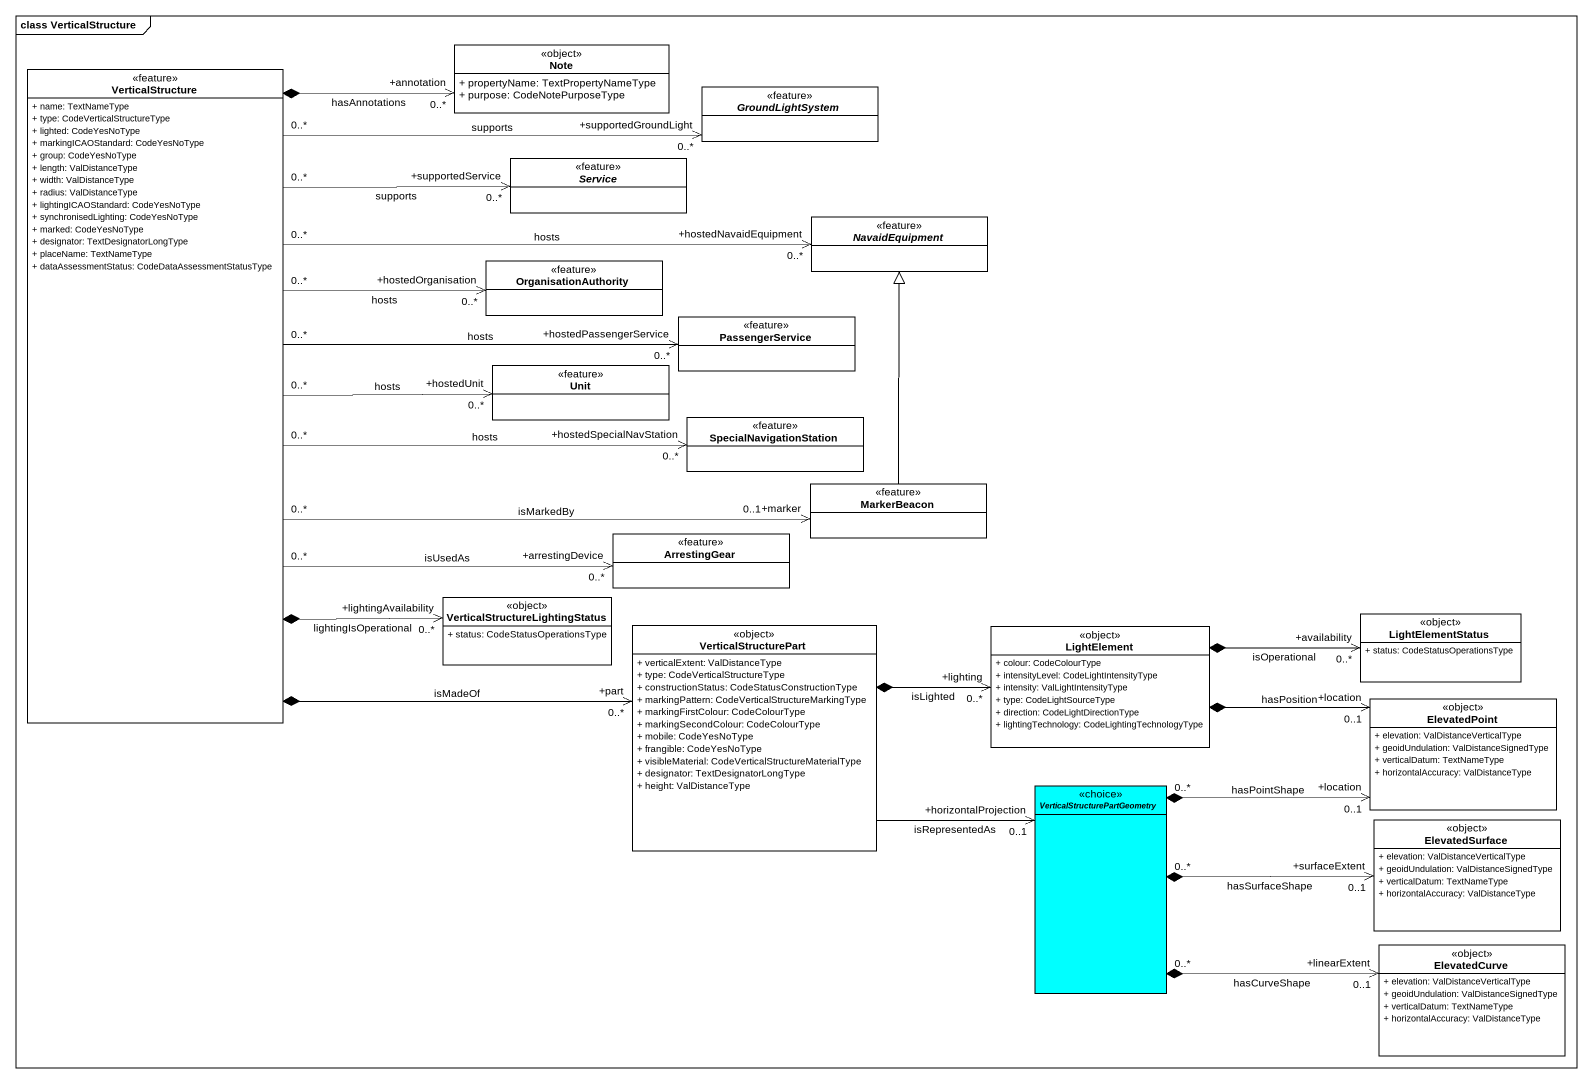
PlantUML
@startuml
mainframe class VerticalStructure
hide circle
hide empty members
skinparam classAttributeIconSize 0
class "Note" as Note_ <<object>> #FFFFFF {
  + propertyName: TextPropertyNameType
  + purpose: CodeNotePurposeType
}
class VerticalStructure <<feature>> {
  + name: TextNameType
  + type: CodeVerticalStructureType
  + lighted: CodeYesNoType
  + markingICAOStandard: CodeYesNoType
  + group: CodeYesNoType
  + length: ValDistanceType
  + width: ValDistanceType
  + radius: ValDistanceType
  + lightingICAOStandard: CodeYesNoType
  + synchronisedLighting: CodeYesNoType
  + marked: CodeYesNoType
  + designator: TextDesignatorLongType
  + placeName: TextNameType
  + dataAssessmentStatus: CodeDataAssessmentStatusType
}
abstract class GroundLightSystem <<feature>>
abstract class Service <<feature>>
abstract class NavaidEquipment <<feature>>
class OrganisationAuthority <<feature>>
class PassengerService <<feature>>
class Unit <<feature>>
class SpecialNavigationStation <<feature>>
class MarkerBeacon <<feature>>
class ArrestingGear <<feature>>
class "VerticalStructureLightingStatus" as VerticalStructureLightingSta <<object>> #FFFFFF {
  + status: CodeStatusOperationsType
}
class VerticalStructurePart <<object>> #FFFFFF {
  + verticalExtent: ValDistanceType
  + type: CodeVerticalStructureType
  + constructionStatus: CodeStatusConstructionType
  + markingPattern: CodeVerticalStructureMarkingType
  + markingFirstColour: CodeColourType
  + markingSecondColour: CodeColourType
  + mobile: CodeYesNoType
  + frangible: CodeYesNoType
  + visibleMaterial: CodeVerticalStructureMaterialType
  + designator: TextDesignatorLongType
  + height: ValDistanceType
}
class LightElement <<object>> #FFFFFF {
  + colour: CodeColourType
  + intensityLevel: CodeLightIntensityType
  + intensity: ValLightIntensityType
  + type: CodeLightSourceType
  + direction: CodeLightDirectionType
  + lightingTechnology: CodeLightingTechnologyType
}
class LightElementStatus <<object>> #FFFFFF {
  + status: CodeStatusOperationsType
}
class ElevatedPoint <<object>> #FFFFFF {
  + elevation: ValDistanceVerticalType
  + geoidUndulation: ValDistanceSignedType
  + verticalDatum: TextNameType
  + horizontalAccuracy: ValDistanceType
}
abstract class "VerticalStructurePartGeometry" as VerticalStructurePartGeometr <<choice>> #00FFFF
class ElevatedSurface <<object>> #FFFFFF {
  + elevation: ValDistanceVerticalType
  + geoidUndulation: ValDistanceSignedType
  + verticalDatum: TextNameType
  + horizontalAccuracy: ValDistanceType
}
class ElevatedCurve <<object>> #FFFFFF {
  + elevation: ValDistanceVerticalType
  + geoidUndulation: ValDistanceSignedType
  + verticalDatum: TextNameType
  + horizontalAccuracy: ValDistanceType
}
VerticalStructure *-up-> "+annotation\n0..*" Note_ : hasAnnotations
VerticalStructure "0..*" -right-> "+supportedGroundLight\n0..*" GroundLightSystem : supports
VerticalStructure "0..*" -right-> "+supportedService\n0..*" Service : supports
VerticalStructure "0..*" -right-> "+hostedNavaidEquipment\n0..*" NavaidEquipment : hosts
VerticalStructure "0..*" -right-> "+hostedOrganisation\n0..*" OrganisationAuthority : hosts
VerticalStructure "0..*" -right-> "+hostedPassengerService\n0..*" PassengerService : hosts
VerticalStructure "0..*" -right-> "+hostedUnit\n0..*" Unit : hosts
VerticalStructure "0..*" -right-> "+hostedSpecialNavStation\n0..*" SpecialNavigationStation : hosts
VerticalStructure "0..*" -right-> "+marker\n0..1" MarkerBeacon : isMarkedBy
VerticalStructure "0..*" -right-> "+arrestingDevice\n0..*" ArrestingGear : isUsedAs
VerticalStructure *--> "+lightingAvailability\n0..*" VerticalStructureLightingSta : lightingIsOperational
VerticalStructure *-right-> "+part\n0..*" VerticalStructurePart : isMadeOf
MarkerBeacon -up-|> NavaidEquipment
VerticalStructurePart *-right-> "+lighting\n0..*" LightElement : isLighted
VerticalStructurePart -right-> "+horizontalProjection\n0..1" VerticalStructurePartGeometr : isRepresentedAs
LightElement *-right-> "+availability\n0..*" LightElementStatus : isOperational
LightElement *-right-> "+location\n0..1" ElevatedPoint : hasPosition
VerticalStructurePartGeometr "0..*" *-right-> "+location\n0..1" ElevatedPoint : hasPointShape
VerticalStructurePartGeometr "0..*" *-right-> "+surfaceExtent\n0..1" ElevatedSurface : hasSurfaceShape
VerticalStructurePartGeometr "0..*" *-right-> "+linearExtent\n0..1" ElevatedCurve : hasCurveShape
@enduml
